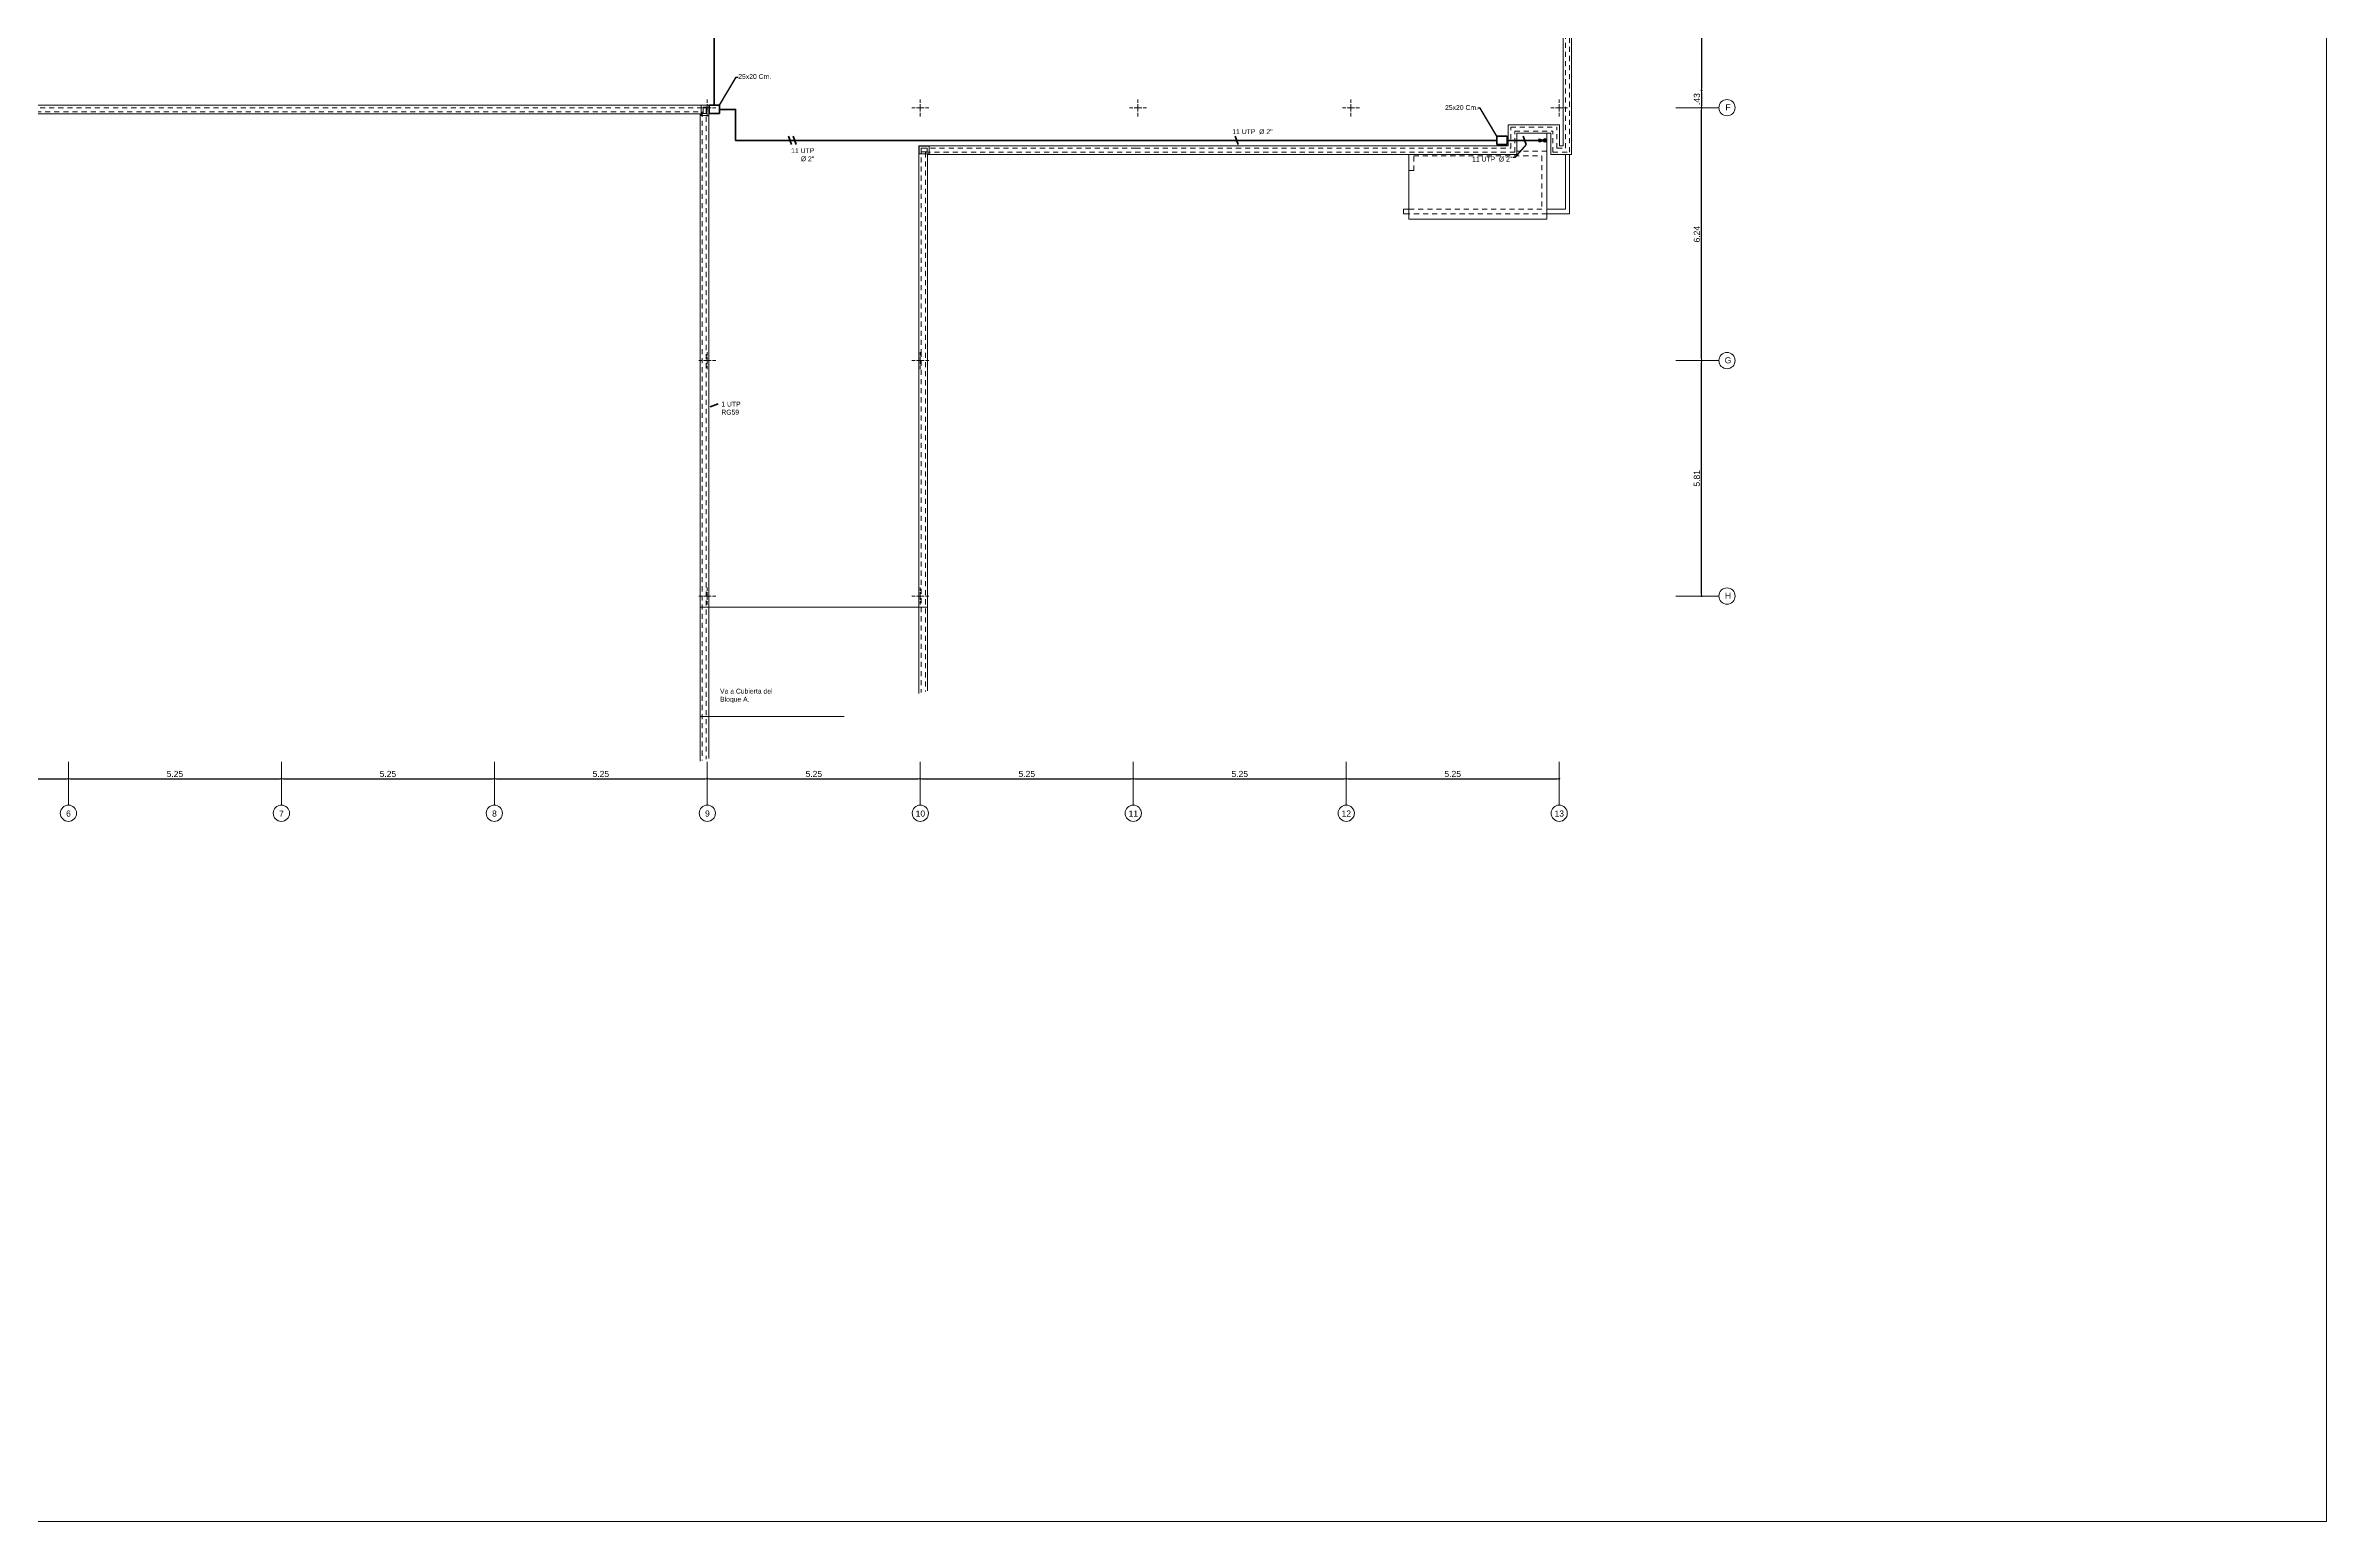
# Model space of a CAD drawing. Header units: millimetres. Extents: x 0 to 100, y 0 to 70.
# Drawn here: x 43.8 to 100, y 0 to 36.4 of the extents above; entities that cross this region are included whole.
import ezdxf
from ezdxf.enums import TextEntityAlignment as Align

# ---------------------------------------------------------------- set-up
doc = ezdxf.new("R2010")
doc.units = ezdxf.units.MM
doc.header["$LTSCALE"] = 0.5
for name, pattern in [('CENTER2', [1.125, 0.75, -0.125, 0.125, -0.125]), ('DASHED2', [0.375, 0.25, -0.125]), ('DOT', [0.25, 0, -0.25])]:
    doc.linetypes.add(name, pattern=pattern)
doc.layers.get('DEFPOINTS').update_dxf_attribs({"lineweight": 0})
for name, color, linetype, lineweight in [('00-DatATP', 74, 'Continuous', 35), ('00-Texto_Dat', 3, 'Continuous', 5), ('Conv', 251, 'Continuous', 0), ('Cubierta', 251, 'Continuous', 0), ('Ejes', 251, 'CENTER2', 0), ('Proyeccion', 251, 'DASHED2', 0)]:
    doc.layers.add(name, color=color, linetype=linetype, lineweight=lineweight)
doc.layers.add('Guias', color=251, linetype='DOT', lineweight=0, plot=False)
doc.styles.add('ROMANS', font='ARIAL.TTF')
doc.styles.get("Standard").update_dxf_attribs({"font": 'ARIAL.TTF'})
doc.dimstyles.new('NORMAL', dxfattribs={"dimtxt": 0.15, "dimasz": 0.05, "dimexe": 0.001, "dimexo": 0.0015, "dimgap": 0.04, "dimtad": 1, "dimzin": 4, "dimdsep": 46, "dimtxsty": 'Standard', "dimblk": 'DOT', "dimcen": 0, "dimse1": 1, "dimse2": 1, "dimclrd": 251, "dimclre": 21, "dimclrt": 251, "dimadec": 0, "dimazin": 0, "dimtfac": 1, "dimtmove": 2, "dimatfit": 3, "dimfxl": 0, "dimtolj": 1, "dimtzin": 0, "dimarcsym": 0})

# ---------------------------------------------------------------- blocks, each defined once
blk = doc.blocks.new('_DOT')
at = {"color": 0, "linetype": 'ByBlock'}
blk.add_line((-0.5, 0), (-1, 0), dxfattribs=at)
at = {"color": 0, "linetype": 'ByBlock', "const_width": 0.5}
blk.add_lwpolyline([(-0.25, 0, 1), (0.25, 0, 1)], format="xyb", close=True, dxfattribs=at)
blk = doc.blocks.new('*D29')
at = {"layer": 'Conv', "color": 251, "lineweight": -2}
blk.add_line((39.138, 18.31), (44.288, 18.31), dxfattribs=at)
at = {"layer": 'DEFPOINTS', "color": 0}
for p in [(39.088, 18.722), (44.338, 18.722), (44.338, 18.31)]:
    blk.add_point(p, dxfattribs=at)
at = {"layer": 'Conv', "color": 251, "lineweight": -2, "xscale": 0.05, "yscale": 0.05, "zscale": 0.05, "rotation": 180}
blk.add_blockref('_DOT', (39.088, 18.31), dxfattribs=at)
at = {"layer": 'Conv', "color": 251, "lineweight": -2, "xscale": 0.05, "yscale": 0.05, "zscale": 0.05}
blk.add_blockref('_DOT', (44.338, 18.31), dxfattribs=at)
at = {"layer": 'Conv', "color": 251, "insert": (41.713, 18.427), "char_height": 0.15, "attachment_point": 5}
blk.add_mtext('\\A1;5.25', dxfattribs=at)
blk = doc.blocks.new('*D30')
at = {"layer": 'Conv', "color": 251, "lineweight": -2}
blk.add_line((44.388, 18.31), (49.538, 18.31), dxfattribs=at)
at = {"layer": 'DEFPOINTS', "color": 0}
for p in [(44.338, 18.722), (49.588, 18.722), (49.588, 18.31)]:
    blk.add_point(p, dxfattribs=at)
at = {"layer": 'Conv', "color": 251, "lineweight": -2, "xscale": 0.05, "yscale": 0.05, "zscale": 0.05, "rotation": 180}
blk.add_blockref('_DOT', (44.338, 18.31), dxfattribs=at)
at = {"layer": 'Conv', "color": 251, "lineweight": -2, "xscale": 0.05, "yscale": 0.05, "zscale": 0.05}
blk.add_blockref('_DOT', (49.588, 18.31), dxfattribs=at)
at = {"layer": 'Conv', "color": 251, "insert": (46.963, 18.427), "char_height": 0.15, "attachment_point": 5}
blk.add_mtext('\\A1;5.25', dxfattribs=at)
blk = doc.blocks.new('*D31')
at = {"layer": 'Conv', "color": 251, "lineweight": -2}
blk.add_line((49.638, 18.31), (54.788, 18.31), dxfattribs=at)
at = {"layer": 'DEFPOINTS', "color": 0}
for p in [(49.588, 18.722), (54.838, 18.722), (54.838, 18.31)]:
    blk.add_point(p, dxfattribs=at)
at = {"layer": 'Conv', "color": 251, "lineweight": -2, "xscale": 0.05, "yscale": 0.05, "zscale": 0.05, "rotation": 180}
blk.add_blockref('_DOT', (49.588, 18.31), dxfattribs=at)
at = {"layer": 'Conv', "color": 251, "lineweight": -2, "xscale": 0.05, "yscale": 0.05, "zscale": 0.05}
blk.add_blockref('_DOT', (54.838, 18.31), dxfattribs=at)
at = {"layer": 'Conv', "color": 251, "insert": (52.213, 18.427), "char_height": 0.15, "attachment_point": 5}
blk.add_mtext('\\A1;5.25', dxfattribs=at)
blk = doc.blocks.new('*D32')
at = {"layer": 'Conv', "color": 251, "lineweight": -2}
blk.add_line((54.888, 18.31), (60.038, 18.31), dxfattribs=at)
at = {"layer": 'DEFPOINTS', "color": 0}
for p in [(54.838, 18.722), (60.088, 18.722), (60.088, 18.31)]:
    blk.add_point(p, dxfattribs=at)
at = {"layer": 'Conv', "color": 251, "lineweight": -2, "xscale": 0.05, "yscale": 0.05, "zscale": 0.05, "rotation": 180}
blk.add_blockref('_DOT', (54.838, 18.31), dxfattribs=at)
at = {"layer": 'Conv', "color": 251, "lineweight": -2, "xscale": 0.05, "yscale": 0.05, "zscale": 0.05}
blk.add_blockref('_DOT', (60.088, 18.31), dxfattribs=at)
at = {"layer": 'Conv', "color": 251, "insert": (57.463, 18.427), "char_height": 0.15, "attachment_point": 5}
blk.add_mtext('\\A1;5.25', dxfattribs=at)
blk = doc.blocks.new('*D33')
at = {"layer": 'Conv', "color": 251, "lineweight": -2}
blk.add_line((60.138, 18.31), (65.288, 18.31), dxfattribs=at)
at = {"layer": 'DEFPOINTS', "color": 0}
for p in [(60.088, 18.722), (65.338, 18.722), (65.338, 18.31)]:
    blk.add_point(p, dxfattribs=at)
at = {"layer": 'Conv', "color": 251, "lineweight": -2, "xscale": 0.05, "yscale": 0.05, "zscale": 0.05, "rotation": 180}
blk.add_blockref('_DOT', (60.088, 18.31), dxfattribs=at)
at = {"layer": 'Conv', "color": 251, "lineweight": -2, "xscale": 0.05, "yscale": 0.05, "zscale": 0.05}
blk.add_blockref('_DOT', (65.338, 18.31), dxfattribs=at)
at = {"layer": 'Conv', "color": 251, "insert": (62.713, 18.427), "char_height": 0.15, "attachment_point": 5}
blk.add_mtext('\\A1;5.25', dxfattribs=at)
blk = doc.blocks.new('*D34')
at = {"layer": 'Conv', "color": 251, "lineweight": -2}
blk.add_line((65.388, 18.31), (70.538, 18.31), dxfattribs=at)
at = {"layer": 'DEFPOINTS', "color": 0}
for p in [(65.338, 18.722), (70.588, 18.722), (70.588, 18.31)]:
    blk.add_point(p, dxfattribs=at)
at = {"layer": 'Conv', "color": 251, "lineweight": -2, "xscale": 0.05, "yscale": 0.05, "zscale": 0.05, "rotation": 180}
blk.add_blockref('_DOT', (65.338, 18.31), dxfattribs=at)
at = {"layer": 'Conv', "color": 251, "lineweight": -2, "xscale": 0.05, "yscale": 0.05, "zscale": 0.05}
blk.add_blockref('_DOT', (70.588, 18.31), dxfattribs=at)
at = {"layer": 'Conv', "color": 251, "insert": (67.963, 18.427), "char_height": 0.15, "attachment_point": 5}
blk.add_mtext('\\A1;5.25', dxfattribs=at)
blk = doc.blocks.new('*D35')
at = {"layer": 'Conv', "color": 251, "lineweight": -2}
blk.add_line((70.638, 18.31), (75.788, 18.31), dxfattribs=at)
at = {"layer": 'DEFPOINTS', "color": 0}
for p in [(70.588, 18.722), (75.838, 18.722), (75.838, 18.31)]:
    blk.add_point(p, dxfattribs=at)
at = {"layer": 'Conv', "color": 251, "lineweight": -2, "xscale": 0.05, "yscale": 0.05, "zscale": 0.05, "rotation": 180}
blk.add_blockref('_DOT', (70.588, 18.31), dxfattribs=at)
at = {"layer": 'Conv', "color": 251, "lineweight": -2, "xscale": 0.05, "yscale": 0.05, "zscale": 0.05}
blk.add_blockref('_DOT', (75.838, 18.31), dxfattribs=at)
at = {"layer": 'Conv', "color": 251, "insert": (73.213, 18.427), "char_height": 0.15, "attachment_point": 5}
blk.add_mtext('\\A1;5.25', dxfattribs=at)
blk = doc.blocks.new('*D36')
at = {"layer": 'Conv', "color": 251, "lineweight": -2}
blk.add_line((75.888, 18.31), (81.038, 18.31), dxfattribs=at)
at = {"layer": 'DEFPOINTS', "color": 0}
for p in [(75.838, 18.722), (81.088, 18.722), (81.088, 18.31)]:
    blk.add_point(p, dxfattribs=at)
at = {"layer": 'Conv', "color": 251, "lineweight": -2, "xscale": 0.05, "yscale": 0.05, "zscale": 0.05, "rotation": 180}
blk.add_blockref('_DOT', (75.838, 18.31), dxfattribs=at)
at = {"layer": 'Conv', "color": 251, "lineweight": -2, "xscale": 0.05, "yscale": 0.05, "zscale": 0.05}
blk.add_blockref('_DOT', (81.088, 18.31), dxfattribs=at)
at = {"layer": 'Conv', "color": 251, "insert": (78.463, 18.427), "char_height": 0.15, "attachment_point": 5}
blk.add_mtext('\\A1;5.25', dxfattribs=at)
blk = doc.blocks.new('eje')
at = {"layer": 'Ejes'}
for p, q in [((-0.092, 0), (0.092, 0)), ((0, 0.125), (0, 0.208)), ((0, 0.092), (0, -0.092)), ((-0.125, 0), (-0.208, 0)), ((0, -0.125), (0, -0.208)), ((0.125, 0), (0.208, 0))]:
    blk.add_line(p, q, dxfattribs=at)
blk = doc.blocks.new('*D44')
at = {"layer": 'Conv', "color": 251, "lineweight": -2}
blk.add_line((84.598, 22.863), (84.598, 28.568), dxfattribs=at)
at = {"layer": 'DEFPOINTS', "color": 0}
for p in [(83.962, 28.618), (84.598, 28.618), (83.962, 22.813)]:
    blk.add_point(p, dxfattribs=at)
at = {"layer": 'Conv', "color": 251, "lineweight": -2, "xscale": 0.05, "yscale": 0.05, "zscale": 0.05}
for p, rotation in [((84.598, 28.618), 90), ((84.598, 22.813), 270)]:
    blk.add_blockref('_DOT', p, dxfattribs=dict(at, rotation=rotation))
at = {"layer": 'Conv', "color": 251, "insert": (84.481, 25.715), "char_height": 0.15, "attachment_point": 5, "rotation": 90}
blk.add_mtext('\\A1;5.81', dxfattribs=at)
blk = doc.blocks.new('*D45')
at = {"layer": 'Conv', "color": 251, "lineweight": -2}
blk.add_line((84.598, 28.668), (84.598, 34.803), dxfattribs=at)
at = {"layer": 'DEFPOINTS', "color": 0}
for p in [(83.962, 34.853), (84.598, 34.853), (83.962, 28.618)]:
    blk.add_point(p, dxfattribs=at)
at = {"layer": 'Conv', "color": 251, "lineweight": -2, "xscale": 0.05, "yscale": 0.05, "zscale": 0.05}
for p, rotation in [((84.598, 34.853), 90), ((84.598, 28.618), 270)]:
    blk.add_blockref('_DOT', p, dxfattribs=dict(at, rotation=rotation))
at = {"layer": 'Conv', "color": 251, "insert": (84.481, 31.735), "char_height": 0.15, "attachment_point": 5, "rotation": 90}
blk.add_mtext('\\A1;6.24', dxfattribs=at)
blk = doc.blocks.new('*D49')
at = {"layer": 'Conv', "color": 251, "lineweight": -2}
blk.add_line((84.598, 38.263), (84.598, 35.328), dxfattribs=at)
at = {"layer": 'DEFPOINTS', "color": 0}
for p in [(84.598, 38.313), (84.598, 35.278), (84.598, 35.278)]:
    blk.add_point(p, dxfattribs=at)
at = {"layer": 'Conv', "color": 251, "lineweight": -2, "xscale": 0.05, "yscale": 0.05, "zscale": 0.05}
for p, rotation in [((84.598, 38.313), 90), ((84.598, 35.278), 270)]:
    blk.add_blockref('_DOT', p, dxfattribs=dict(at, rotation=rotation))
at = {"layer": 'Conv', "color": 251, "insert": (84.481, 36.795), "char_height": 0.15, "attachment_point": 5, "rotation": 90}
blk.add_mtext('\\A1;3.03', dxfattribs=at)
blk = doc.blocks.new('*D50')
at = {"layer": 'Conv', "color": 251, "lineweight": -2}
blk.add_line((84.598, 35.228), (84.598, 34.903), dxfattribs=at)
at = {"layer": 'DEFPOINTS', "color": 0}
for p in [(84.598, 35.278), (84.598, 34.853), (84.598, 34.853)]:
    blk.add_point(p, dxfattribs=at)
at = {"layer": 'Conv', "color": 251, "lineweight": -2, "xscale": 0.05, "yscale": 0.05, "zscale": 0.05}
for p, rotation in [((84.598, 35.278), 90), ((84.598, 34.853), 270)]:
    blk.add_blockref('_DOT', p, dxfattribs=dict(at, rotation=rotation))
at = {"layer": 'Conv', "color": 251, "insert": (84.481, 35.065), "char_height": 0.15, "attachment_point": 5, "rotation": 90}
blk.add_mtext('\\A1;.43', dxfattribs=at)
blk = doc.blocks.new('Caja25x20_Datos')
at = {"layer": '00-DatATP'}
blk.add_lwpolyline([(-0.1, -0.125), (-0.1, 0.125), (0.1, 0.125), (0.1, -0.125), (-0.1, -0.125)], dxfattribs=at)
blk = doc.blocks.new('Tubo_Baja4')
at = {"layer": '00-DatATP'}
h = blk.add_hatch(color=256, dxfattribs=at)
h.paths.add_polyline_path([(0.356, 0.034), (0.356, -0.034), (0.465, 0)])
h.paths.add_polyline_path([(0.465, 0, 1), (0.534, 0, 1)])
blk.add_line((0.356, 0), (0, 0), dxfattribs=at)
blk.add_lwpolyline([(0.465, 0), (0.356, 0.034), (0.356, -0.034)], close=True, dxfattribs=at)
blk.add_circle((0.499, 0), 0.0344, dxfattribs=at)
blk = doc.blocks.new('FaceNor1_Datos')
at = {"layer": '00-DatATP'}
blk.add_lwpolyline([(-0.1, -0.037), (0.1, 0.037)], dxfattribs=at)

msp = doc.modelspace()

# ---------------------------------------------------------------- linework, layer by layer
at = {"layer": '00-DatATP', "color": 52, "lineweight": 50}
for points in [[(51.942, 46.079), (51.942, 40.33), (60.259, 40.33), (60.259, 34.912)], [(79.551, 34.047), (60.784, 34.047), (60.784, 34.812), (60.384, 34.812)], [(80.235, 34.047), (79.801, 34.047)]]:
    msp.add_lwpolyline(points, dxfattribs=at)
msp.add_lwpolyline([(60.259, 34.712, 0, 0, 0), (60.259, 20.311, 0.05, 0, 0), (60.259, 20.191, 0, 0, 0)], format="xyseb", dxfattribs=at)
at = {"layer": 'Conv'}
for p, q in [((83.962, 34.853), (85.025, 34.853)), ((83.962, 28.618), (85.025, 28.618)), ((83.962, 22.813), (85.025, 22.813)), ((44.338, 18.722), (44.338, 17.659)), ((49.588, 18.722), (49.588, 17.659)), ((54.838, 18.722), (54.838, 17.659)), ((60.088, 18.722), (60.088, 17.659)), ((65.338, 18.722), (65.338, 17.659)), ((70.588, 18.722), (70.588, 17.659)), ((75.838, 18.722), (75.838, 17.659)), ((81.088, 18.722), (81.088, 17.659))]:
    msp.add_line(p, q, dxfattribs=at)
for centre in [(85.225, 34.853), (85.225, 28.618), (85.225, 22.813), (44.338, 17.459), (49.588, 17.459), (54.838, 17.459), (60.088, 17.459), (65.338, 17.459), (70.588, 17.459), (75.838, 17.459), (81.088, 17.459)]:
    msp.add_circle(centre, 0.2, dxfattribs=at)
at = {"layer": 'Cubierta', "lineweight": 0}
for p, q in [((81.393, 33.703), (81.393, 41.193)), ((81.183, 33.913), (81.183, 40.983)), ((17.823, 34.913), (60.123, 34.913)), ((59.933, 34.663), (59.933, 34.913)), ((59.933, 34.913), (60.123, 34.913)), ((59.983, 34.863), (60.073, 34.863)), ((59.983, 34.713), (59.983, 34.863)), ((60.073, 34.863), (60.073, 34.713)), ((60.123, 34.913), (60.123, 22.543)), ((60.123, 34.913), (60.123, 34.663)), ((17.613, 34.703), (59.913, 34.703)), ((59.913, 34.703), (59.913, 22.543)), ((60.123, 34.663), (59.933, 34.663)), ((60.073, 34.713), (59.983, 34.713)), ((79.833, 33.913), (79.833, 34.433)), ((79.833, 34.433), (81.093, 34.433)), ((81.093, 33.913), (81.093, 34.433)), ((65.303, 33.913), (65.303, 22.543)), ((65.303, 33.913), (70.644, 33.913)), ((65.307, 33.904), (65.557, 33.904)), ((65.307, 33.714), (65.307, 33.904)), ((65.357, 33.764), (65.357, 33.854)), ((65.357, 33.854), (65.507, 33.854)), ((65.507, 33.764), (65.357, 33.764)), ((65.507, 33.854), (65.507, 33.764)), ((65.557, 33.904), (65.557, 33.714)), ((70.644, 33.913), (79.833, 33.913)), ((80.043, 33.703), (80.043, 34.223)), ((80.043, 34.223), (80.883, 34.223)), ((80.783, 32.103), (80.783, 34.223)), ((80.883, 33.703), (80.883, 34.223)), ((81.093, 33.913), (81.183, 33.913)), ((65.557, 33.714), (65.307, 33.714)), ((65.513, 33.703), (65.513, 29.033)), ((65.513, 33.703), (70.644, 33.703)), ((70.644, 33.703), (80.043, 33.703)), ((77.383, 32.103), (77.383, 33.703)), ((80.883, 33.703), (81.393, 33.703)), ((81.243, 32.353), (81.243, 33.703)), ((81.343, 32.233), (81.343, 33.703)), ((77.248, 32.233), (77.248, 32.353)), ((77.383, 32.353), (77.248, 32.353)), ((77.383, 32.233), (77.248, 32.233)), ((77.383, 32.103), (80.783, 32.103)), ((80.783, 32.353), (81.243, 32.353)), ((80.783, 32.233), (81.343, 32.233)), ((65.513, 29.033), (65.513, 22.543)), ((59.913, 22.543), (60.123, 22.543)), ((59.913, 22.543), (59.913, 19.843)), ((60.123, 22.543), (60.123, 19.843)), ((60.123, 22.543), (65.303, 22.543)), ((65.303, 22.543), (65.303, 20.413)), ((65.303, 22.543), (65.513, 22.543)), ((65.513, 22.543), (65.513, 20.478)), ((59.913, 19.843), (60.123, 19.843)), ((59.913, 19.843), (59.913, 18.741)), ((60.123, 19.843), (60.123, 18.806)), ((60.123, 19.843), (63.464, 19.843))]:
    msp.add_line(p, q, dxfattribs=at)
at = {"layer": 'Guias', "color": 7, "linetype": 'Continuous', "ltscale": 2}
msp.add_lwpolyline([(0, 0), (0, 70), (100, 70), (100, 0), (0, 0)], close=True, dxfattribs=at)
at = {"layer": 'Proyeccion', "lineweight": 0}
for p, q in [((81.343, 33.753), (81.343, 41.143)), ((81.243, 33.853), (81.243, 41.043)), ((17.663, 34.753), (59.963, 34.753)), ((17.763, 34.853), (60.063, 34.853)), ((59.963, 34.753), (59.963, 18.757)), ((60.063, 34.853), (60.063, 18.788)), ((79.893, 33.853), (79.893, 34.373)), ((79.893, 34.373), (81.033, 34.373)), ((81.033, 33.853), (81.033, 34.373)), ((65.363, 33.853), (65.363, 28.839)), ((65.363, 33.853), (70.644, 33.853)), ((65.463, 33.753), (65.463, 29.033)), ((65.463, 33.753), (70.644, 33.753)), ((70.644, 33.853), (79.893, 33.853)), ((70.644, 33.753), (79.993, 33.753)), ((79.993, 33.753), (79.993, 34.273)), ((79.993, 34.273), (80.933, 34.273)), ((80.783, 33.783), (80.043, 33.783)), ((80.783, 33.783), (80.783, 32.353)), ((80.933, 33.753), (80.933, 34.273)), ((80.933, 33.753), (81.343, 33.753)), ((81.033, 33.853), (81.243, 33.853)), ((77.383, 33.303), (77.383, 33.703)), ((77.383, 33.303), (77.503, 33.303)), ((77.503, 33.303), (77.503, 33.663)), ((77.503, 33.663), (80.663, 33.663)), ((80.663, 33.663), (80.663, 32.353)), ((80.663, 32.353), (77.383, 32.353)), ((80.783, 32.233), (77.383, 32.233)), ((65.363, 28.839), (65.363, 20.432)), ((65.463, 29.033), (65.463, 20.463))]:
    msp.add_line(p, q, dxfattribs=at)

# ---------------------------------------------------------------- block references
for p in [(60.088, 34.848), (65.338, 34.848), (70.703, 34.848), (75.953, 34.848), (81.088, 34.848), (60.088, 28.618), (65.338, 28.618), (60.088, 22.813), (65.338, 22.813)]:
    msp.add_blockref('eje', p)
at = {"layer": '00-DatATP'}
for name, p, rotation in [('Caja25x20_Datos', (60.259, 34.812), 90), ('FaceNor1_Datos', (62.129, 34.047), 270), ('FaceNor1_Datos', (62.237, 34.047), 270), ('FaceNor1_Datos', (73.134, 34.047), 270), ('Caja25x20_Datos', (79.676, 34.047), 90), ('FaceNor1_Datos', (80.235, 34.047), 270)]:
    msp.add_blockref(name, p, dxfattribs=dict(at, rotation=rotation))
for name, p in [('Tubo_Baja4', (80.235, 34.047)), ('FaceNor1_Datos', (60.259, 27.511))]:
    msp.add_blockref(name, p, dxfattribs=at)

# ---------------------------------------------------------------- texts
at = {"layer": '00-Texto_Dat', "char_height": 0.12, "width": 1.5956}
for s, insert, attachment_point in [('25x20 Cm.', (60.85, 35.682), 1), ('25x20 Cm.', (79.085, 34.918), 3), ('11 UTP  Ø 2"', (74.021, 34.198), 9), ('11 UTP\\PØ 2"', (62.722, 33.529), 9), ('11 UTP  Ø 2"', (79.932, 33.522), 9), ('1 UTP\\PRG59', (60.433, 27.606), 1), ('Va a Cubierta del Bloque A.', (60.401, 20.529), 1)]:
    msp.add_mtext(s, dxfattribs=dict(at, insert=insert, attachment_point=attachment_point))
at = {"layer": 'Conv', "style": 'ROMANS'}
for s, p in [('F', (85.25, 34.786)), ('G', (85.25, 28.551)), ('H', (85.25, 22.746)), ('6', (44.34, 17.376)), ('7', (49.59, 17.376)), ('8', (54.84, 17.376)), ('9', (60.09, 17.376)), ('10', (65.34, 17.376)), ('11', (70.59, 17.376)), ('12', (75.84, 17.376)), ('13', (81.09, 17.376))]:
    msp.add_text(s, height=0.15, dxfattribs=at).set_placement(p, align=Align.CENTER)

# ---------------------------------------------------------------- dimensions: what is measured, and where the dimension line sits
at = {"layer": 'Conv'}
for base, p1, p2, angle, picture, middle in [((84.597793508, 35.27788262), (84.597793508, 38.31288262), (84.597793508, 35.27788262), 90, '*D49', (84.4811564, 36.79538262)), ((84.597888784, 34.85288262), (83.961811038, 28.61788262), (83.961811038, 34.85288262), 270, '*D45', (84.481302835, 31.73538262)), ((84.597793508, 34.85288262), (84.597793508, 35.27788262), (84.597888784, 34.85288262), 90, '*D50', (84.4811564, 35.06538262)), ((84.597888784, 28.61788262), (83.961811038, 22.81288262), (83.961811038, 28.61788262), 270, '*D44', (84.481302835, 25.71538262))]:
    dim = msp.add_linear_dim(base=base, p1=p1, p2=p2, angle=angle, dimstyle='NORMAL', dxfattribs=at)
    dim.commit()
    dim.dimension.update_dxf_attribs({"geometry": picture, "text_midpoint": middle})
for base, p1, p2, picture, middle in [((44.338, 18.31), (39.088, 18.722), (44.338, 18.722), '*D29', (41.713, 18.427)), ((49.588, 18.31), (44.338, 18.722), (49.588, 18.722), '*D30', (46.963, 18.427)), ((54.838, 18.31), (49.588, 18.722), (54.838, 18.722), '*D31', (52.213, 18.427)), ((60.088, 18.31), (54.838, 18.722), (60.088, 18.722), '*D32', (57.463, 18.427)), ((65.338, 18.31), (60.088, 18.722), (65.338, 18.722), '*D33', (62.713, 18.427)), ((70.588, 18.31), (65.338, 18.722), (70.588, 18.722), '*D34', (67.963, 18.427)), ((75.838, 18.31), (70.588, 18.722), (75.838, 18.722), '*D35', (73.213, 18.427)), ((81.088, 18.31), (75.838, 18.722), (81.088, 18.722), '*D36', (78.463, 18.427))]:
    dim = msp.add_linear_dim(base=base, p1=p1, p2=p2, dimstyle='NORMAL', dxfattribs=at)
    dim.commit()
    dim.dimension.update_dxf_attribs({"geometry": picture, "text_midpoint": middle})

# ---------------------------------------------------------------- leaders
at = {"layer": '00-Texto_Dat', "annotation_type": 0, "has_hookline": 1, "hookline_direction": 0, "text_width": 0.676}
msp.add_leader([(60.384, 34.912), (60.799, 35.607), (60.849, 35.607)], dimstyle='NORMAL', override={"dimtad": 0}, dxfattribs=at)
at = {"layer": '00-Texto_Dat', "annotation_type": 0, "has_hookline": 1, "hookline_direction": 0, "horizontal_direction": (-1, 0, 0)}
for points, text_width in [([(79.551, 34.147), (79.136, 34.843), (79.086, 34.843)], 0.676), ([(80.272, 33.947), (79.998, 33.624), (79.948, 33.624)], 1.171)]:
    msp.add_leader(points, dimstyle='NORMAL', override={"dimtad": 0}, dxfattribs=dict(at, text_width=text_width))

doc.saveas('drawing.dxf')
